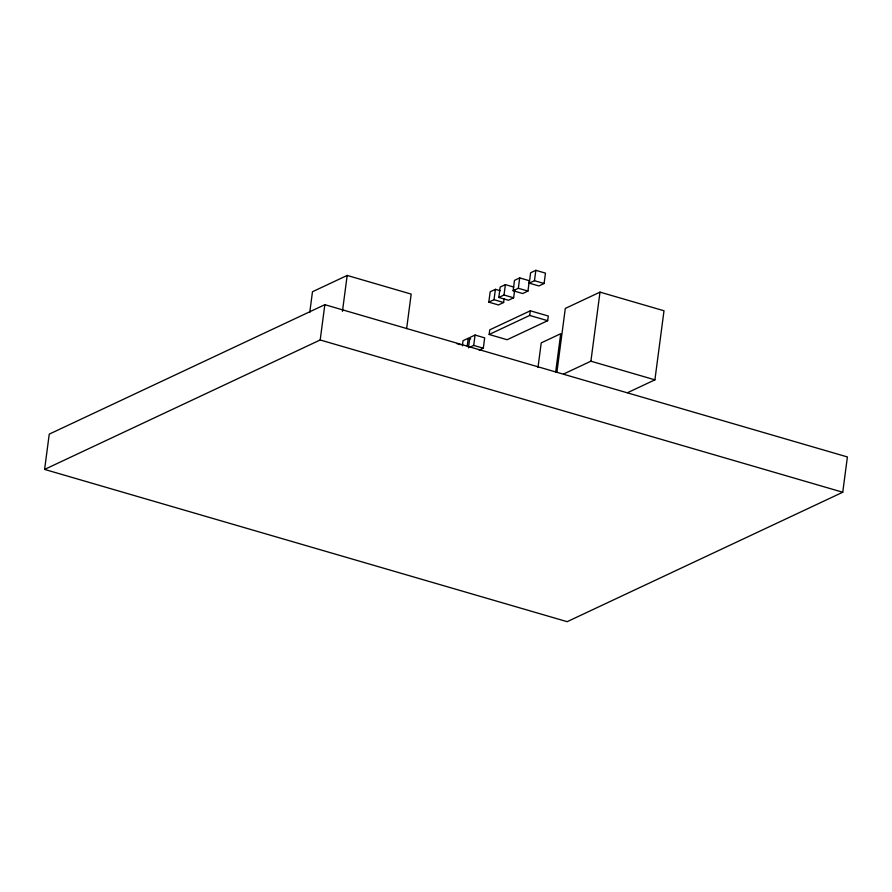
<?xml version="1.0" encoding="UTF-8"?>
<svg xmlns="http://www.w3.org/2000/svg" width="892" height="892" viewBox="0 0 892 892"><rect width="100%" height="100%" fill="white"/><g stroke="black" fill="none" stroke-linecap="round" stroke-linejoin="round"><path stroke-width="1.34" d="M44.6 469.415L49.25 434.125L324.844 304.685L847.4 456.949L842.75 492.239L567.156 621.679L44.6 469.415L320.195 339.975L842.75 492.239M309.758 312.456L312.479 291.74L347.178 275.438L411.179 294.092L406.64 328.624M320.195 339.975L324.844 304.685M342.45 311.353L347.178 275.438M462.346 345.873L463.037 340.688L468.244 338.246L470.653 338.938M467.218 346.018L468.244 338.246M468.478 347.869L469.85 337.488L475.057 335.046L484.668 337.845L483.308 348.214L479.138 350.177M469.526 347.378L473.697 345.416L475.057 335.046M504.147 298.608L503.634 302.5L498.427 304.952L488.816 302.143L490.176 291.773L495.394 289.32L500.2 290.725M489.15 334.489L489.764 329.839L530.316 310.795L548.29 316.024L547.677 320.685L507.135 339.729L489.15 334.489L529.703 315.445L547.677 320.685M488.816 302.143L494.023 299.701L495.394 289.32M514.662 290.023L513.636 297.805L508.429 300.247L498.806 297.449L500.178 287.079L505.385 284.626L513.803 287.079M498.806 297.449L504.025 295.007L505.385 284.626M513.123 290.725L514.494 280.356L519.702 277.903L529.313 280.712L527.952 291.082L522.734 293.535L513.123 290.725L518.341 288.283L527.952 291.082M518.341 288.283L519.702 277.903M529.268 283.143L530.628 272.774L535.847 270.321L545.458 273.13L544.098 283.5L538.88 285.953L529.268 283.143L534.475 280.701L544.098 283.5M529.703 315.445L530.316 310.795M534.475 280.701L535.847 270.321M537.987 367.482L541.221 342.874L560.722 333.719L555.683 371.986M556.931 371.964L565.305 308.431L600.004 292.13L664.005 310.773L654.906 379.836L627.645 392.647M563.644 373.993L590.905 361.193L600.004 292.13M504.025 295.007L513.636 297.805M494.023 299.701L503.634 302.5M590.905 361.193L654.906 379.836M473.697 345.416L483.308 348.214M456.804 343.61L460.417 344.658"/></g></svg>
